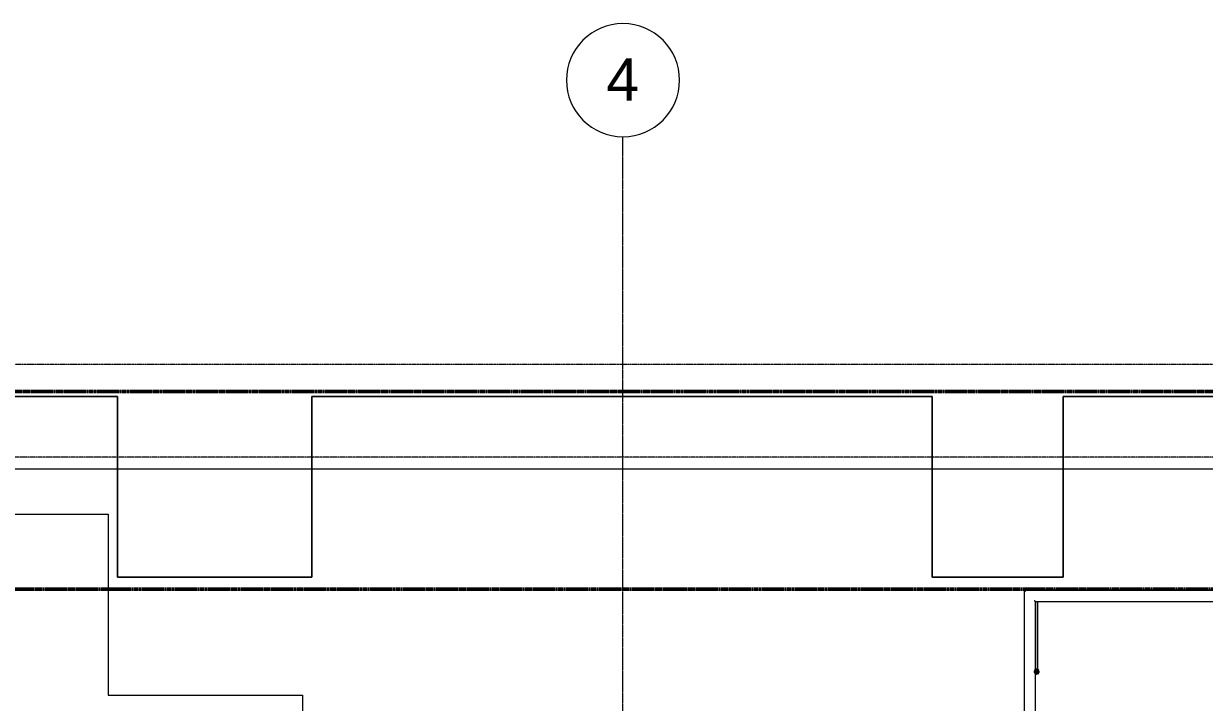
# Model space of a CAD drawing. Header units: inches. Extents: x -4217 to -1814, y 9706 to 12425.
# Drawn here: x -2755 to -2254, y 12137 to 12425 of the extents above; entities that cross this region are included whole.
import ezdxf

# ---------------------------------------------------------------- set-up
doc = ezdxf.new("R2010")
doc.units = ezdxf.units.IN
doc.header["$MEASUREMENT"] = 0
for name, pattern in [('Aligning Line 1_8_', [0.25, 0.125, -0.125]), ('Dash Dot 3_16_', [0.3125, 0.1875, -0.0625, 0, -0.0625]), ('Double Dash 3_8_', [1, 0.375, -0.125, 0.125, -0.125, 0.125, -0.125]), ('Grid Line 1_2_', [0.875, 0.5, -0.125, 0.125, -0.125])]:
    doc.linetypes.add(name, pattern=pattern)
for name, color, linetype, lineweight in [('A-ANNO-DIMS', 211, 'Continuous', 9), ('A-ANNO-DIMS-96', 211, 'Continuous', 9), ('A-ANNO-SYMB-1', 150, 'Dash Dot 3_16_', 9), ('A-FLOR-HRAL-1', 7, 'Continuous', 9), ('A-WALL-3', 250, 'Continuous', 50), ('A-WALL-4', 10, 'Continuous', 13), ('C-PROP-LINE-1', 250, 'Double Dash 3_8_', 50), ('C-TOPO', 7, 'Continuous', 9), ('G-ANNO-SYMB-1', 147, 'Aligning Line 1_8_', 9), ('S-GRID-1', 1, 'Grid Line 1_2_', 9), ('S-GRID-IDEN', 1, 'Continuous', 9), ('S-GRID-IDEN-1', 147, 'Continuous', 9)]:
    doc.layers.add(name, color=color, linetype=linetype, lineweight=lineweight)
doc.styles.add('Arial', font='arial.ttf', dxfattribs={"height": 18})
doc.styles.add('Century Gothic', font='ufonts.com_century-gothic.ttf', dxfattribs={"height": 9})
doc.dimstyles.new('OD__1_8__Tol__', dxfattribs={"dimscale": 12, "dimtxt": 9.397514, "dimasz": 1, "dimexe": 0.75, "dimexo": 0.5, "dimgap": 0.125, "dimtad": 1, "dimdec": 3, "dimrnd": 0.125, "dimzin": 3, "dimdsep": 46, "dimlunit": 4, "dimtxsty": 'Century Gothic', "dimblk1": 'OBLIQUE', "dimblk2": 'OBLIQUE', "dimsah": 1, "dimcen": 0.09, "dimdle": 0.75, "dimazin": 0, "dimtfac": 1, "dimtdec": 4, "dimtix": 1, "dimtmove": 0, "dimatfit": 3, "dimfxl": 1, "dimtvp": 1, "dimtfill": 1, "dimfrac": 2, "dimtolj": 1, "dimtzin": 0, "dimarcsym": 2})

# ---------------------------------------------------------------- blocks, each defined once
blk = doc.blocks.new('DIMBLOCK1-FLOOR PLAN - 2ND FLOOR')
at = {"layer": 'A-ANNO-DIMS-96'}
for p, q in [((-3857.97, 12120.15), (-3857.97, 12244.86)), ((-2070.67, 12120.15), (-2070.67, 12244.86)), ((-3866.97, 12235.86), (-2061.67, 12235.86)), ((-3857.97, 12235.86), (-3857.97, 12120.15)), ((-2070.67, 12235.86), (-2070.67, 12120.15))]:
    blk.add_line(p, q, dxfattribs=at)
at = {"layer": 'A-ANNO-DIMS-96', "lineweight": 50}
for p, q in [((-3857.97, 12235.86), (-3851.97, 12241.86)), ((-2070.67, 12235.86), (-2064.67, 12241.86)), ((-3857.97, 12235.86), (-3863.97, 12229.86)), ((-2070.67, 12235.86), (-2076.67, 12229.86))]:
    blk.add_line(p, q, dxfattribs=at)
at = {"layer": 'A-ANNO-DIMS-96', "color": 0, "insert": (-3002.06, 12248.89), "char_height": 9, "width": 90.5741, "attachment_point": 1, "line_spacing_factor": 0.984502, "style": 'Century Gothic', "bg_fill": 3, "box_fill_scale": 1.25, "bg_fill_color": 256, "bg_fill_true_color": 13158600, "bg_fill_transparency": 0}
blk.add_mtext('148\' - 11 1/4"', dxfattribs=at)
blk = doc.blocks.new('_Oblique')
at = {"color": 0, "linetype": 'ByBlock', "lineweight": -2}
blk.add_line((-0.5, -0.5), (0.5, 0.5), dxfattribs=at)

msp = doc.modelspace()

# ---------------------------------------------------------------- linework, layer by layer
at = {"layer": 'A-ANNO-SYMB-1'}
msp.add_line((-1922.95638, 12280.04045), (-4059.96446, 12280.04045), dxfattribs=at)
at = {"layer": 'C-PROP-LINE-1'}
msp.add_line((-3989.61052, 12268.68951), (-1910.86928, 12268.68951), dxfattribs=at)
at = {"layer": 'C-TOPO'}
for p, q in [((-2714.72369, 12266.58911), (-2773.14459, 12266.58911)), ((-2773.14459, 12266.58911), (-2714.72369, 12266.58911)), ((-2584.06274, 12266.58911), (-2632.32367, 12266.58911)), ((-2632.32367, 12266.58911), (-2584.06274, 12266.58911)), ((-2369.12366, 12266.58911), (-2584.06274, 12266.58911)), ((-2584.06274, 12266.58911), (-2369.12366, 12266.58911)), ((-2196.21057, 12266.58911), (-2313.64874, 12266.58911)), ((-2313.64874, 12266.58911), (-2313.64874, 12266.2207)), ((-2313.64874, 12266.2207), (-2313.64874, 12266.58911)), ((-2313.64874, 12266.58911), (-2196.21057, 12266.58911))]:
    msp.add_line(p, q, dxfattribs=at)
at = {"layer": 'S-GRID-IDEN-1'}
for start, end in [(0, 180), (180, 0)]:
    msp.add_arc((-2500.32374, 12400.79045), 24, start, end, dxfattribs=at)

# ---------------------------------------------------------------- texts
at = {"layer": 'S-GRID-IDEN', "insert": (-2507.45276, 12410.07839), "char_height": 18, "width": 16.968, "attachment_point": 1, "style": 'Arial'}
msp.add_mtext('4', dxfattribs=at)

# ---------------------------------------------------------------- dimensions: what is measured, and where the dimension line sits
at = {"layer": 'A-ANNO-DIMS'}
dim = msp.add_linear_dim(base=(-2070.67374, 12235.85696), p1=(-3857.97374, 12114.1519), p2=(-2070.67374, 12114.1519), dimstyle='OD__1_8__Tol__', override={"dimpost": '<>', "dimfxl": 1787.3}, dxfattribs=at)
dim.commit()
dim.dimension.update_dxf_attribs({"geometry": 'DIMBLOCK1-FLOOR PLAN - 2ND FLOOR', "text_midpoint": (-2964.32374, 12242.58198)})

# ---------------------------------------------------------------- next in the draw order: linework, layer by layer
at = {"layer": 'A-FLOR-HRAL-1'}
for p, q in [((-2216.08653, 12184.2016), (-2330.13594, 12184.2016)), ((-2330.13594, 12184.2016), (-2330.13594, 12118.5894)), ((-2325.41153, 12179.47719), (-2220.81094, 12179.47719)), ((-2325.41153, 12118.5894), (-2325.41153, 12179.47719))]:
    msp.add_line(p, q, dxfattribs=at)
for points, knots in [([(-2330.13594, 12184.2016), (-2330.13576, 12184.2016), (-2330.12788, 12184.19345), (-2330.10114, 12184.16689), (-2330.07383, 12184.13948), (-2330.04515, 12184.11078), (-2330.01879, 12184.08461), (-2329.99085, 12184.05642), (-2329.95187, 12184.01759), (-2329.90889, 12183.97464), (-2329.87278, 12183.93826), (-2329.83491, 12183.90069), (-2329.76645, 12183.83223), (-2329.70565, 12183.77039), (-2329.6635, 12183.72916)], [0, 0, 0, 0, 0.166666667, 0.25, 0.333333333, 0.416666667, 0.458333333, 0.5, 0.583333333, 0.666666667, 0.708333333, 0.75, 0.833333333, 1, 1, 1, 1]), ([(-2325.88397, 12179.94963), (-2325.84183, 12179.9084), (-2325.78107, 12179.84657), (-2325.70269, 12179.76832), (-2325.65623, 12179.722), (-2325.62151, 12179.68697), (-2325.58774, 12179.65344), (-2325.55663, 12179.62238), (-2325.52868, 12179.59418), (-2325.50233, 12179.56801), (-2325.47364, 12179.53932), (-2325.44633, 12179.51191), (-2325.41959, 12179.48534), (-2325.41171, 12179.47719), (-2325.41153, 12179.47719)], [0, 0, 0, 0, 0.166666667, 0.25, 0.333333333, 0.375, 0.416666667, 0.5, 0.541666667, 0.583333333, 0.666666667, 0.75, 0.833333333, 1, 1, 1, 1])]:
    msp.add_open_spline(points, degree=3, knots=knots, dxfattribs=at)
at = {"layer": 'A-WALL-3', "flags": 128}
for points in [[(-2324.3665, 12149.72101), (-2324.38102, 12149.86211), (-2324.42377, 12149.99501), (-2324.49224, 12150.11198), (-2324.58246, 12150.20623), (-2324.68919, 12150.27229), (-2324.80623, 12150.3063), (-2324.92676, 12150.3063), (-2325.0438, 12150.27229), (-2325.15053, 12150.20623), (-2325.24075, 12150.11198), (-2325.30922, 12149.99501), (-2325.35197, 12149.86211), (-2325.3665, 12149.72101)], [(-2325.3665, 12149.72101), (-2325.35197, 12149.57991), (-2325.30922, 12149.44702), (-2325.24075, 12149.33004), (-2325.15053, 12149.23579), (-2325.0438, 12149.16974), (-2324.92676, 12149.13572), (-2324.80623, 12149.13572), (-2324.68919, 12149.16974), (-2324.58246, 12149.23579), (-2324.49224, 12149.33004), (-2324.42377, 12149.44702), (-2324.38102, 12149.57991), (-2324.3665, 12149.72101)]]:
    msp.add_lwpolyline(points, dxfattribs=at)
at = {"layer": 'A-WALL-4'}
for p, q in [((-2325.3665, 12179.47719), (-2325.3665, 12149.72101)), ((-2324.3665, 12149.72101), (-2324.3665, 12179.47719))]:
    msp.add_line(p, q, dxfattribs=at)
at = {"layer": 'C-PROP-LINE-1'}
msp.add_line((-3929.52303, 12184.68951), (-1910.86928, 12184.68951), dxfattribs=at)
at = {"layer": 'C-TOPO'}
for p, q in [((-2714.72369, 12228.93237), (-2714.72369, 12266.58911)), ((-2714.72369, 12266.58911), (-2714.72369, 12228.93237)), ((-2632.32367, 12266.58911), (-2632.32367, 12219.19043)), ((-2632.32367, 12219.19043), (-2632.32367, 12266.58911)), ((-2369.12366, 12202.2085), (-2369.12366, 12266.58911)), ((-2369.12366, 12266.58911), (-2369.12366, 12202.2085)), ((-2313.64874, 12266.2207), (-2313.64874, 12200.66162)), ((-2313.64874, 12200.66162), (-2313.64874, 12266.2207)), ((-2714.72369, 12220.50073), (-2714.72369, 12228.93237)), ((-2714.72369, 12228.93237), (-2714.72369, 12220.50073)), ((-2767.97772, 12216.5896), (-2732.34045, 12216.5896)), ((-2732.34045, 12216.5896), (-2718.72382, 12216.5896)), ((-2718.72382, 12216.5896), (-2718.72382, 12205.56519)), ((-2714.72369, 12202.32642), (-2714.72369, 12220.50073)), ((-2714.72369, 12220.50073), (-2714.72369, 12202.32642)), ((-2632.32367, 12219.19043), (-2632.32367, 12192.70532)), ((-2632.32367, 12192.70532), (-2632.32367, 12219.19043)), ((-2718.72382, 12205.56519), (-2718.72382, 12171.53906)), ((-2714.72369, 12189.78955), (-2714.72369, 12202.32642)), ((-2714.72369, 12202.32642), (-2714.72369, 12189.78955)), ((-2369.12366, 12189.78955), (-2369.12366, 12202.2085)), ((-2369.12366, 12202.2085), (-2369.12366, 12189.78955)), ((-2313.64874, 12200.66162), (-2313.64874, 12189.78955)), ((-2313.64874, 12189.78955), (-2313.64874, 12200.66162)), ((-2632.32367, 12192.70532), (-2632.32367, 12189.78955)), ((-2632.32367, 12189.78955), (-2632.32367, 12192.70532)), ((-2699.2381, 12189.78955), (-2714.72369, 12189.78955)), ((-2714.72369, 12189.78955), (-2699.2381, 12189.78955)), ((-2632.32367, 12189.78955), (-2699.2381, 12189.78955)), ((-2699.2381, 12189.78955), (-2632.32367, 12189.78955)), ((-2313.64874, 12189.78955), (-2369.12366, 12189.78955)), ((-2369.12366, 12189.78955), (-2313.64874, 12189.78955)), ((-2718.72382, 12171.53906), (-2718.72382, 12142.27734)), ((-2718.72382, 12142.27734), (-2718.72382, 12139.78931)), ((-2718.72382, 12139.78931), (-2648.22089, 12139.78931)), ((-2648.22089, 12139.78931), (-2642.31317, 12139.78931)), ((-2642.31317, 12139.78931), (-2636.32379, 12139.78931)), ((-2636.32379, 12139.78931), (-2636.32379, 12089.68554))]:
    msp.add_line(p, q, dxfattribs=at)
at = {"layer": 'G-ANNO-SYMB-1'}
msp.add_line((-1910.86928, 12240.74859), (-4009.5295, 12240.74859), dxfattribs=at)
at = {"layer": 'S-GRID-1'}
msp.add_line((-2500.32374, 9836.17969), (-2500.32374, 12376.79045), dxfattribs=at)

doc.saveas('drawing.dxf')
